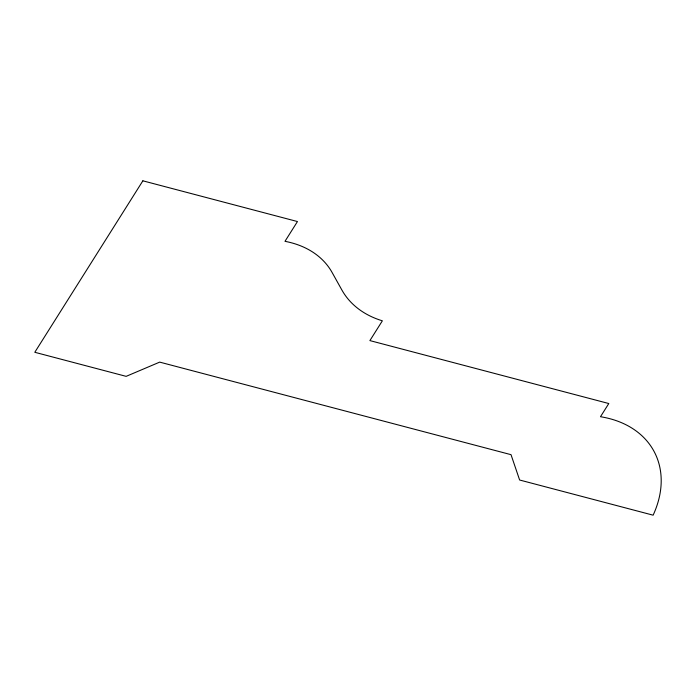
<?xml version="1.0" encoding="UTF-8"?>
<svg xmlns="http://www.w3.org/2000/svg" width="696" height="696" viewBox="0 0 696 696"><rect width="100%" height="100%" fill="white"/><g stroke="black" fill="none" stroke-linecap="round" stroke-linejoin="round"><path stroke-width="1.04" d="M142.871 180.821L34.8 352.289L126.141 376.353L159.697 362.12L511.021 454.671L519.625 480.014L653.126 515.179A110.681 80.553 -27.8 0 0 600.483 416.721L608.8 403.532L369.898 340.596L382.365 320.812A110.046 80.092 -27.8 0 1 341.875 290.006L332.114 272.501A103.452 75.29 -27.8 0 0 284.986 241.329L297.453 221.546L142.871 180.821"/></g></svg>
